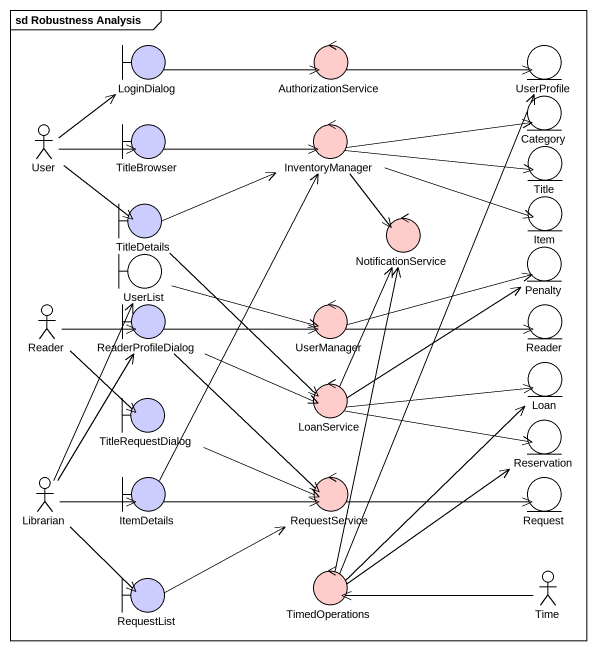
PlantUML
@startuml
mainframe sd Robustness Analysis
boundary LoginDialog #CCCCFF
control AuthorizationService #FFCCCC
entity UserProfile
actor User
boundary TitleBrowser #CCCCFF
control InventoryManager #FFCCCC
entity Category
entity "Title" as Title_
boundary TitleDetails #CCCCFF
control NotificationService #FFCCCC
entity Item
boundary UserList
entity Penalty
actor Reader
boundary ReaderProfileDialog #CCCCFF
control UserManager #FFCCCC
entity "Reader" as Reader_2
entity Loan
boundary TitleRequestDialog #CCCCFF
control LoanService #FFCCCC
entity Reservation
actor Librarian
boundary ItemDetails #CCCCFF
control RequestService #FFCCCC
entity Request
boundary RequestList #CCCCFF
control TimedOperations #FFCCCC
actor Time
LoginDialog -right-> AuthorizationService
AuthorizationService -right-> UserProfile
User -up-> LoginDialog
User -right-> TitleBrowser
User --> TitleDetails
TitleBrowser -right-> InventoryManager
InventoryManager -right-> Category
InventoryManager -right-> Title_
InventoryManager --> NotificationService
InventoryManager -right-> Item
TitleDetails -right-> InventoryManager
TitleDetails --> LoanService
UserList -right-> UserManager
Reader -right-> ReaderProfileDialog
Reader --> TitleRequestDialog
ReaderProfileDialog -right-> UserManager
ReaderProfileDialog -right-> LoanService
ReaderProfileDialog --> RequestService
UserManager -right-> Penalty
UserManager -right-> Reader_2
TitleRequestDialog -right-> RequestService
LoanService -up-> NotificationService
LoanService -up-> Penalty
LoanService -right-> Loan
LoanService -right-> Reservation
Librarian -up-> UserList
Librarian -up-> ReaderProfileDialog
Librarian -right-> ItemDetails
Librarian --> RequestList
ItemDetails -up-> InventoryManager
ItemDetails -right-> RequestService
RequestService -right-> Request
RequestList -right-> RequestService
TimedOperations -up-> UserProfile
TimedOperations -up-> NotificationService
TimedOperations -up-> Loan
TimedOperations -up-> Reservation
Time -left-> TimedOperations
@enduml
